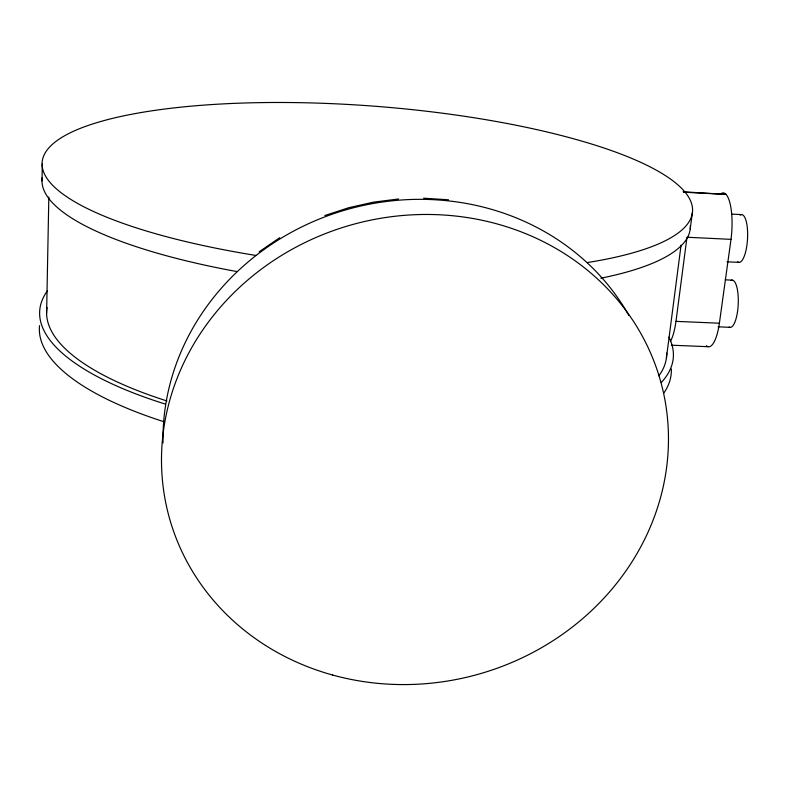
<?xml version="1.0" encoding="UTF-8"?>
<svg xmlns="http://www.w3.org/2000/svg" width="787" height="787" viewBox="0 0 787 787"><rect width="100%" height="100%" fill="white"/><g stroke="black" fill="none" stroke-linecap="round" stroke-linejoin="round"><path stroke-width="1.18" d="M42.016 180.912L42.321 163.942M46.61 313.236L48.833 197.006M666.412 357.957L681.06 245.2M670.298 341.548A36.359 9.552 -87.6 0 0 675.974 321.362L686.982 237.231M690.209 229.076L692.393 212.431M706.352 345.739A36.261 10.369 -87.6 0 0 719.397 323.211L731.005 239.356L687.897 237.28M259.09 251.83L279.71 237.713M324.844 215.52L348.867 207.679L373.52 202.151L398.537 198.983M671.665 345.208L708.192 346.703M675.974 321.362L719.397 323.211M718.029 326.821L729.854 327.313M725.28 279.828L732.382 280.152M727.021 261.815L738.983 262.366M731.969 214.123L741.541 214.605M683.086 191.782L726.057 194.389L683.49 192.205M423.622 198.196L448.521 199.8M721.768 193.169A36.802 10.664 -86.8 0 1 731.015 239.366M730.975 280.457A23.63 7.034 -87.5 0 1 738.245 303.625A23.63 7.034 -87.5 0 1 729.195 327.077M740.095 215.087A23.925 7.191 -86.8 0 1 747.542 238.618A23.925 7.191 -86.8 0 1 737.665 261.845M690.317 225.613A325.031 83.717 4.3 0 1 600.855 278.204M236.976 271.574A325.031 83.717 4.3 0 1 42.242 177.626M255.785 255.431A325.975 81.12 4.3 0 1 83.589 127.1A325.975 81.12 4.3 0 1 568.853 137.489A325.975 81.12 4.3 0 1 587.505 262.533M668.881 337.131A317.663 103.412 4.2 0 1 661.257 382.551M165.565 404.164A317.663 103.412 4.2 0 1 47.417 290.826M671.321 368.995A316.758 105.733 4.2 0 1 663.569 393.402M163.686 421.645A316.758 105.733 4.2 0 1 39.537 325.621M666.668 353.078A310.786 101.11 4.2 0 1 658.867 375.832M166.942 400.967A310.786 101.11 4.2 0 1 47.053 307.471M163.047 442.933A247.856 227.955 -15.4 0 1 349.418 208.86A247.856 227.955 -15.4 0 1 628.902 315.508M332.626 675.039A254.939 233.473 -15.4 0 0 663.775 394.139A254.939 233.473 -15.4 0 0 248.544 279.365A254.939 233.473 -15.4 0 0 332.626 675.039"/></g></svg>
